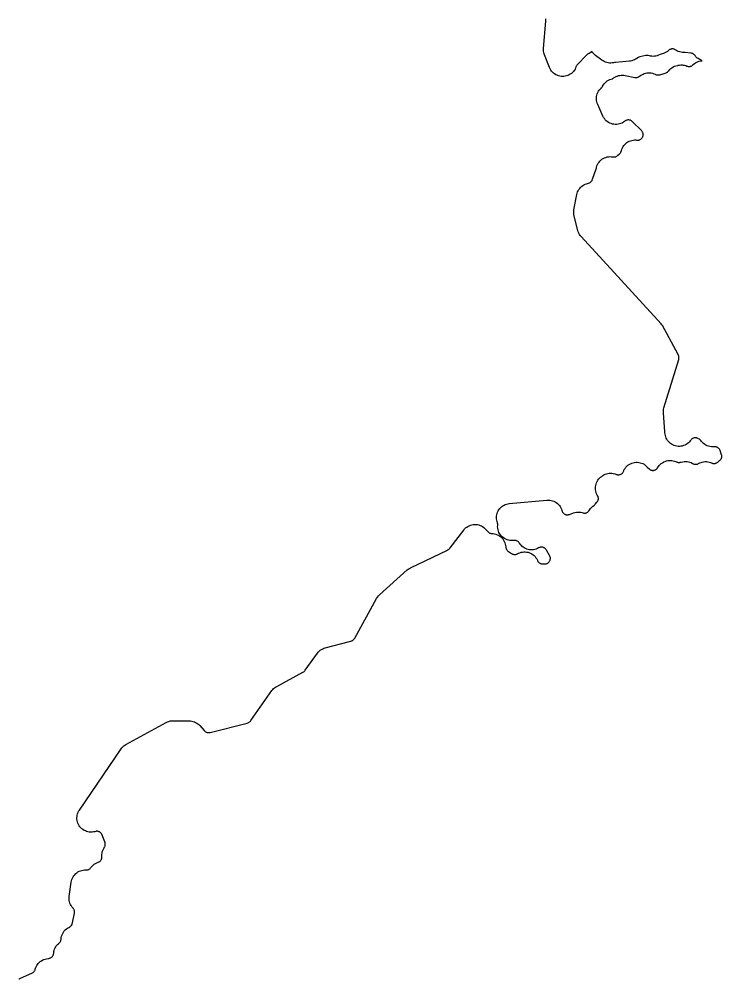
# Model space of a CAD drawing. Header units: metres. Extents: x 0 to 400, y 0 to 202.
# Drawn here: x 134.39 to 166.54, y 101.69 to 145.6 of the extents above; entities that cross this region are included whole.
import ezdxf

# ---------------------------------------------------------------- set-up
doc = ezdxf.new("R2010")
doc.units = ezdxf.units.M

msp = doc.modelspace()

# ---------------------------------------------------------------- linework, layer by layer
msp.add_lwpolyline([(134.372, 101.6906), (134.395, 101.6956), (134.42, 101.7026), (134.452, 101.7156), (134.965, 101.9496), (135.002, 101.9686), (135.024, 101.9826), (135.045, 101.9996), (135.06, 102.0146), (135.074, 102.0306), (135.09, 102.0536), (135.102, 102.0756), (135.112, 102.0976), (135.12, 102.1206), (135.123, 102.1306), (135.137, 102.1816), (135.161, 102.2396), (135.19, 102.2956), (135.224, 102.3486), (135.263, 102.3986), (135.307, 102.4436), (135.355, 102.4846), (135.407, 102.5206), (135.462, 102.5516), (135.52, 102.5766), (135.58, 102.5956), (135.642, 102.6096), (135.743, 102.6266), (135.782, 102.6356), (135.807, 102.6436), (135.83, 102.6546), (135.851, 102.6666), (135.87, 102.6806), (135.891, 102.6986), (135.908, 102.7176), (135.923, 102.7376), (135.938, 102.7616), (135.948, 102.7836), (135.955, 102.8046), (135.962, 102.8326), (135.967, 102.8636), (135.967, 102.8726), (135.975, 102.9326), (135.989, 102.9916), (136.009, 103.0486), (136.034, 103.1046), (136.064, 103.1576), (136.099, 103.2076), (136.138, 103.2536), (136.182, 103.2956), (136.206, 103.3156), (136.232, 103.3396), (136.249, 103.3576), (136.262, 103.3756), (136.274, 103.3956), (136.286, 103.4206), (136.294, 103.4416), (136.3, 103.4616), (136.304, 103.4896), (136.306, 103.5176), (136.314, 103.5826), (136.329, 103.6466), (136.351, 103.7096), (136.379, 103.7696), (136.412, 103.8266), (136.452, 103.8796), (136.496, 103.9276), (136.545, 103.9716), (136.599, 104.0106), (136.656, 104.0436), (136.701, 104.0666), (136.722, 104.0806), (136.743, 104.0966), (136.758, 104.1106), (136.775, 104.1316), (136.791, 104.1516), (136.8, 104.1686), (136.81, 104.1896), (136.819, 104.2146), (136.829, 104.2546), (136.914, 104.6866), (136.92, 104.7246), (136.921, 104.7486), (136.92, 104.7726), (136.916, 104.7996), (136.91, 104.8246), (136.903, 104.8446), (136.893, 104.8666), (136.879, 104.8896), (136.866, 104.9086), (136.838, 104.9396), (136.799, 104.9876), (136.764, 105.0396), (136.735, 105.0946), (136.711, 105.1516), (136.693, 105.2116), (136.681, 105.2726), (136.674, 105.3346), (136.673, 105.3966), (136.679, 105.4586), (136.767, 106.1096), (136.779, 106.1726), (136.797, 106.2346), (136.821, 106.2946), (136.851, 106.3516), (136.886, 106.4056), (136.927, 106.4556), (136.973, 106.5016), (137.023, 106.5426), (137.076, 106.5786), (137.133, 106.6086), (137.193, 106.6336), (137.255, 106.6516), (137.318, 106.6646), (137.382, 106.6696), (137.447, 106.6696), (137.451, 106.6696), (137.479, 106.6706), (137.506, 106.6736), (137.528, 106.6786), (137.552, 106.6876), (137.576, 106.6976), (137.596, 106.7096), (137.618, 106.7266), (137.636, 106.7426), (137.654, 106.7616), (137.679, 106.7946), (137.721, 106.8456), (137.768, 106.8916), (137.82, 106.9326), (137.875, 106.9676), (137.934, 106.9976), (137.995, 107.0206), (138.008, 107.0246), (138.032, 107.0356), (138.053, 107.0476), (138.071, 107.0596), (138.089, 107.0746), (138.107, 107.0936), (138.123, 107.1126), (138.135, 107.1316), (138.147, 107.1536), (138.156, 107.1776), (138.163, 107.2006), (138.168, 107.2236), (138.17, 107.2456), (138.17, 107.2906), (138.169, 107.3056), (138.17, 107.3716), (138.178, 107.4366), (138.192, 107.5006), (138.213, 107.5626), (138.239, 107.6226), (138.272, 107.6796), (138.275, 107.6846), (138.299, 107.7256), (138.309, 107.7466), (138.317, 107.7686), (138.325, 107.7956), (138.328, 107.8176), (138.329, 107.8406), (138.328, 107.8666), (138.326, 107.8886), (138.32, 107.9136), (138.307, 107.9526), (138.186, 108.2626), (138.168, 108.3026), (138.155, 108.3256), (138.14, 108.3456), (138.123, 108.3646), (138.106, 108.3806), (138.084, 108.3966), (138.06, 108.4116), (138.039, 108.4206), (138.013, 108.4296), (137.989, 108.4356), (137.966, 108.4386), (137.939, 108.4396), (137.915, 108.4386), (137.889, 108.4336), (137.847, 108.4226), (137.785, 108.4086), (137.723, 108.4016), (137.659, 108.3996), (137.597, 108.4046), (137.534, 108.4156), (137.474, 108.4326), (137.415, 108.4546), (137.358, 108.4836), (137.305, 108.5166), (137.255, 108.5556), (137.209, 108.5986), (137.168, 108.6466), (137.131, 108.6976), (137.1, 108.7526), (137.074, 108.8096), (137.054, 108.8696), (137.04, 108.9316), (137.031, 108.9936), (137.029, 109.0566), (137.033, 109.1196), (137.043, 109.1816), (137.059, 109.2426), (137.081, 109.3016), (137.109, 109.3586), (137.142, 109.4126), (139.05, 112.2116), (139.086, 112.2606), (139.128, 112.3056), (139.173, 112.3466), (139.222, 112.3836), (139.274, 112.4146), (141.111, 113.4196), (141.17, 113.4486), (141.232, 113.4716), (141.296, 113.4876), (141.361, 113.4966), (141.426, 113.4996), (142.169, 113.4946), (142.23, 113.4916), (142.289, 113.4826), (142.348, 113.4686), (142.405, 113.4486), (142.46, 113.4236), (142.513, 113.3936), (142.562, 113.3586), (142.608, 113.3196), (142.65, 113.2766), (142.847, 113.0536), (142.878, 113.0226), (142.899, 113.0056), (142.916, 112.9936), (142.939, 112.9806), (142.962, 112.9716), (142.986, 112.9646), (143.012, 112.9586), (143.035, 112.9566), (143.058, 112.9566), (143.085, 112.9596), (143.126, 112.9676), (144.823, 113.3936), (144.865, 113.4066), (144.887, 113.4166), (144.909, 113.4286), (144.93, 113.4426), (144.95, 113.4596), (144.968, 113.4786), (144.993, 113.5106), (145.953, 114.8756), (145.99, 114.9226), (146.03, 114.9666), (146.075, 115.0056), (146.123, 115.0416), (146.174, 115.0726), (147.372, 115.7216), (147.407, 115.7426), (147.424, 115.7546), (147.44, 115.7686), (147.456, 115.7866), (147.478, 115.8136), (148.036, 116.5866), (148.075, 116.6366), (148.12, 116.6816), (148.168, 116.7226), (148.221, 116.7586), (148.276, 116.7896), (148.335, 116.8146), (148.396, 116.8346), (149.566, 117.1436), (149.604, 117.1546), (149.627, 117.1656), (149.649, 117.1776), (149.672, 117.1936), (149.691, 117.2096), (149.707, 117.2266), (149.722, 117.2466), (149.743, 117.2816), (150.74, 119.0926), (150.779, 119.1536), (150.824, 119.2106), (150.876, 119.2626), (152.144, 120.3986), (152.191, 120.4366), (152.242, 120.4706), (152.296, 120.5006), (153.99, 121.3096), (154.022, 121.3276), (154.043, 121.3416), (154.063, 121.3576), (154.079, 121.3736), (154.105, 121.4036), (154.731, 122.2256), (154.772, 122.2746), (154.818, 122.3186), (154.868, 122.3586), (154.922, 122.3936), (154.979, 122.4236), (155.039, 122.4466), (155.101, 122.4646), (155.164, 122.4756), (155.228, 122.4806), (155.292, 122.4786), (155.356, 122.4716), (155.419, 122.4576), (155.48, 122.4366), (155.538, 122.4106), (155.594, 122.3796), (155.647, 122.3416), (155.695, 122.2996), (155.739, 122.2536), (155.759, 122.2296), (155.829, 122.1536), (155.858, 122.1256), (155.874, 122.1126), (155.895, 122.0986), (155.919, 122.0866), (155.94, 122.0776), (155.965, 122.0706), (155.987, 122.0656), (156.008, 122.0636), (156.073, 122.0606), (156.137, 122.0506), (156.2, 122.0346), (156.262, 122.0116), (156.32, 121.9836), (156.375, 121.9496), (156.427, 121.9096), (156.475, 121.8656), (156.517, 121.8166), (156.555, 121.7626), (156.587, 121.7066), (156.613, 121.6466), (156.633, 121.5846), (156.647, 121.5216), (156.655, 121.4566), (156.656, 121.4286), (156.66, 121.4086), (156.667, 121.3836), (156.675, 121.3606), (156.687, 121.3376), (156.701, 121.3156), (156.714, 121.2986), (156.73, 121.2806), (156.749, 121.2646), (156.782, 121.2406), (156.912, 121.1556), (156.948, 121.1356), (156.969, 121.1256), (156.993, 121.1176), (157.019, 121.1106), (157.04, 121.1076), (157.066, 121.1076), (157.091, 121.1086), (157.112, 121.1116), (157.138, 121.1196), (157.162, 121.1276), (157.177, 121.1346), (157.191, 121.1416), (157.208, 121.1506), (157.233, 121.1646), (157.293, 121.1886), (157.354, 121.2076), (157.417, 121.2196), (157.481, 121.2256), (157.546, 121.2256), (157.61, 121.2186), (157.672, 121.2056), (157.734, 121.1866), (157.793, 121.1616), (157.849, 121.1306), (157.902, 121.0946), (157.952, 121.0526), (157.996, 121.0066), (158.036, 120.9566), (158.071, 120.9026), (158.101, 120.8456), (158.114, 120.8146), (158.127, 120.7926), (158.142, 120.7716), (158.159, 120.7526), (158.175, 120.7366), (158.193, 120.7226), (158.216, 120.7086), (158.234, 120.6996), (158.257, 120.6906), (158.283, 120.6826), (158.305, 120.6786), (158.344, 120.6756), (158.419, 120.6726), (158.461, 120.6736), (158.484, 120.6756), (158.507, 120.6806), (158.534, 120.6886), (158.554, 120.6976), (158.573, 120.7076), (158.594, 120.7216), (158.614, 120.7386), (158.631, 120.7556), (158.646, 120.7736), (158.661, 120.7946), (158.672, 120.8156), (158.682, 120.8396), (158.688, 120.8606), (158.693, 120.8856), (158.696, 120.9086), (158.696, 120.9326), (158.694, 120.9606), (158.69, 120.9796), (158.683, 121.0036), (158.674, 121.0276), (158.656, 121.0616), (158.515, 121.3056), (158.492, 121.3406), (158.478, 121.3596), (158.462, 121.3766), (158.442, 121.3936), (158.423, 121.4066), (158.403, 121.4176), (158.38, 121.4276), (158.357, 121.4356), (158.335, 121.4406), (158.309, 121.4436), (158.285, 121.4446), (158.262, 121.4436), (158.236, 121.4386), (158.211, 121.4326), (158.191, 121.4246), (158.164, 121.4116), (158.157, 121.4076), (158.101, 121.3786), (158.043, 121.3546), (157.983, 121.3366), (157.921, 121.3256), (157.859, 121.3196), (157.796, 121.3196), (157.733, 121.3256), (157.672, 121.3376), (157.612, 121.3566), (157.554, 121.3796), (157.498, 121.4096), (157.446, 121.4436), (157.397, 121.4836), (157.352, 121.5276), (157.312, 121.5756), (157.277, 121.6276), (157.268, 121.6416), (157.255, 121.6586), (157.236, 121.6786), (157.216, 121.6956), (157.198, 121.7086), (157.176, 121.7216), (157.152, 121.7316), (157.125, 121.7406), (157.103, 121.7456), (157.079, 121.7486), (157.054, 121.7486), (157.013, 121.7456), (157.001, 121.7446), (156.973, 121.7406), (156.908, 121.7396), (156.843, 121.7456), (156.779, 121.7576), (156.716, 121.7766), (156.656, 121.8006), (156.599, 121.8316), (156.544, 121.8676), (156.494, 121.9086), (156.448, 121.9556), (156.407, 122.0056), (156.372, 122.0606), (156.342, 122.1186), (156.318, 122.1786), (156.3, 122.2416), (156.288, 122.3056), (156.283, 122.3706), (156.285, 122.4356), (156.286, 122.4456), (156.286, 122.4816), (156.285, 122.5056), (156.28, 122.5306), (156.274, 122.5516), (156.254, 122.6116), (156.239, 122.6736), (156.231, 122.7366), (156.229, 122.7996), (156.233, 122.8626), (156.243, 122.9246), (156.259, 122.9856), (156.282, 123.0456), (156.309, 123.1016), (156.342, 123.1556), (156.381, 123.2056), (156.423, 123.2526), (156.471, 123.2946), (156.522, 123.3316), (156.576, 123.3636), (156.634, 123.3906), (156.693, 123.4106), (156.755, 123.4256), (156.817, 123.4346), (158.537, 123.5936), (158.602, 123.5966), (158.667, 123.5926), (158.731, 123.5826), (158.793, 123.5666), (158.854, 123.5436), (158.912, 123.5146), (158.967, 123.4806), (159.018, 123.4406), (159.065, 123.3966), (159.108, 123.3476), (159.145, 123.2946), (159.177, 123.2376), (159.203, 123.1786), (159.223, 123.1166), (159.228, 123.0966), (159.238, 123.0716), (159.249, 123.0486), (159.262, 123.0276), (159.278, 123.0076), (159.292, 122.9926), (159.312, 122.9766), (159.334, 122.9606), (159.356, 122.9486), (159.38, 122.9386), (159.404, 122.9306), (159.426, 122.9256), (159.451, 122.9236), (159.48, 122.9226), (159.503, 122.9246), (159.526, 122.9296), (159.566, 122.9416), (159.758, 123.0096), (159.821, 123.0286), (159.887, 123.0406), (159.953, 123.0466), (160.02, 123.0446), (160.086, 123.0366), (160.151, 123.0216), (160.203, 123.0076), (160.227, 123.0026), (160.25, 123.0006), (160.277, 123.0016), (160.304, 123.0036), (160.325, 123.0086), (160.348, 123.0156), (160.369, 123.0246), (160.39, 123.0356), (160.412, 123.0496), (160.431, 123.0656), (160.448, 123.0826), (160.463, 123.1006), (160.477, 123.1216), (160.501, 123.1616), (160.538, 123.2126), (160.581, 123.2606), (160.627, 123.3036), (160.678, 123.3426), (160.691, 123.3506), (160.714, 123.3676), (160.736, 123.3866), (160.763, 123.4166), (160.827, 123.4936), (160.851, 123.5256), (160.863, 123.5456), (160.873, 123.5676), (160.882, 123.5916), (160.888, 123.6146), (160.893, 123.6416), (160.894, 123.6646), (160.893, 123.6866), (160.89, 123.7136), (160.885, 123.7346), (160.878, 123.7566), (160.867, 123.7806), (160.841, 123.8276), (160.812, 123.8846), (160.79, 123.9446), (160.773, 124.0076), (160.762, 124.0706), (160.758, 124.1346), (160.76, 124.1986), (160.769, 124.2626), (160.784, 124.3256), (160.805, 124.3866), (160.832, 124.4446), (160.864, 124.5006), (160.902, 124.5526), (160.945, 124.5996), (160.993, 124.6436), (161.044, 124.6816), (161.093, 124.7146), (161.147, 124.7476), (161.204, 124.7756), (161.264, 124.7966), (161.325, 124.8126), (161.387, 124.8216), (161.451, 124.8256), (161.514, 124.8226), (161.576, 124.8146), (161.638, 124.7996), (161.698, 124.7786), (161.721, 124.7686), (161.747, 124.7616), (161.773, 124.7556), (161.797, 124.7536), (161.819, 124.7536), (161.843, 124.7556), (161.869, 124.7616), (161.894, 124.7686), (161.916, 124.7776), (161.936, 124.7876), (161.956, 124.8016), (161.977, 124.8186), (161.992, 124.8336), (162.008, 124.8526), (162.022, 124.8736), (162.035, 124.8966), (162.051, 124.9336), (162.08, 124.9926), (162.114, 125.0476), (162.154, 125.0986), (162.198, 125.1466), (162.248, 125.1886), (162.301, 125.2256), (162.358, 125.2576), (162.417, 125.2836), (162.479, 125.3036), (162.543, 125.3176), (162.607, 125.3246), (162.672, 125.3246), (162.737, 125.3196), (162.801, 125.3066), (162.863, 125.2876), (162.923, 125.2636), (162.981, 125.2326), (163.035, 125.1956), (163.085, 125.1546), (163.13, 125.1086), (163.145, 125.0916), (163.195, 125.0396), (163.226, 125.0116), (163.247, 124.9956), (163.269, 124.9816), (163.288, 124.9726), (163.312, 124.9636), (163.338, 124.9576), (163.36, 124.9536), (163.388, 124.9526), (163.412, 124.9536), (163.436, 124.9566), (163.459, 124.9626), (163.486, 124.9726), (163.507, 124.9826), (163.528, 124.9946), (163.547, 125.0096), (163.567, 125.0286), (163.586, 125.0486), (163.596, 125.0616), (163.603, 125.0756), (163.637, 125.1296), (163.677, 125.1806), (163.721, 125.2266), (163.77, 125.2686), (163.822, 125.3056), (163.878, 125.3376), (163.888, 125.3426), (163.946, 125.3676), (164.005, 125.3876), (164.067, 125.4006), (164.129, 125.4086), (164.192, 125.4106), (164.255, 125.4056), (164.317, 125.3956), (164.377, 125.3796), (164.436, 125.3566), (164.459, 125.3456), (164.494, 125.3316), (164.52, 125.3236), (164.545, 125.3186), (164.571, 125.3156), (164.593, 125.3156), (164.619, 125.3186), (164.642, 125.3226), (164.685, 125.3366), (164.75, 125.3526), (164.817, 125.3626), (164.884, 125.3656), (164.952, 125.3616), (165.018, 125.3506), (165.083, 125.3326), (165.146, 125.3076), (165.206, 125.2766), (165.234, 125.2606), (165.253, 125.2516), (165.277, 125.2436), (165.303, 125.2376), (165.326, 125.2336), (165.351, 125.2336), (165.376, 125.2346), (165.397, 125.2376), (165.422, 125.2446), (165.448, 125.2546), (165.475, 125.2676), (165.476, 125.2686), (165.532, 125.2966), (165.589, 125.3206), (165.649, 125.3376), (165.71, 125.3496), (165.772, 125.3556), (165.834, 125.3556), (165.896, 125.3496), (165.957, 125.3376), (166.017, 125.3206), (166.075, 125.2966), (166.086, 125.2916), (166.11, 125.2826), (166.135, 125.2766), (166.162, 125.2726), (166.186, 125.2716), (166.209, 125.2726), (166.232, 125.2756), (166.257, 125.2816), (166.279, 125.2896), (166.301, 125.2996), (166.323, 125.3126), (166.354, 125.3346), (166.435, 125.3996), (166.466, 125.4266), (166.483, 125.4446), (166.498, 125.4646), (166.51, 125.4836), (166.52, 125.5046), (166.53, 125.5296), (166.536, 125.5516), (166.54, 125.5756), (166.541, 125.6006), (166.54, 125.6256), (166.537, 125.6496), (166.532, 125.6726), (166.518, 125.7126), (166.46, 125.8616), (166.445, 125.8956), (166.431, 125.9196), (166.417, 125.9396), (166.403, 125.9566), (166.385, 125.9736), (166.366, 125.9896), (166.349, 126.0006), (166.324, 126.0126), (166.301, 126.0226), (166.28, 126.0286), (166.255, 126.0336), (166.233, 126.0356), (166.209, 126.0356), (166.191, 126.0336), (166.127, 126.0306), (166.062, 126.0336), (165.997, 126.0436), (165.935, 126.0596), (165.874, 126.0826), (165.815, 126.1106), (165.76, 126.1446), (165.708, 126.1846), (165.661, 126.2286), (165.618, 126.2776), (165.583, 126.3216), (165.568, 126.3376), (165.552, 126.3516), (165.515, 126.3766), (165.479, 126.3996), (165.441, 126.4206), (165.42, 126.4296), (165.397, 126.4376), (165.369, 126.4436), (165.348, 126.4456), (165.323, 126.4456), (165.294, 126.4426), (165.271, 126.4386), (165.248, 126.4316), (165.227, 126.4226), (165.202, 126.4096), (165.181, 126.3956), (165.161, 126.3786), (165.143, 126.3596), (165.124, 126.3366), (165.099, 126.3016), (165.058, 126.2536), (165.012, 126.2096), (164.962, 126.1706), (164.909, 126.1366), (164.852, 126.1086), (164.793, 126.0856), (164.733, 126.0686), (164.67, 126.0576), (164.607, 126.0526), (164.544, 126.0546), (164.481, 126.0616), (164.42, 126.0756), (164.36, 126.0946), (164.302, 126.1196), (164.246, 126.1506), (164.194, 126.1866), (164.146, 126.2276), (164.102, 126.2726), (164.063, 126.3226), (164.029, 126.3756), (164, 126.4316), (163.976, 126.4906), (163.959, 126.5506), (163.947, 126.6126), (163.941, 126.6756), (163.939, 126.7396), (163.868, 127.5756), (163.866, 127.6376), (163.87, 127.6986), (163.879, 127.7596), (163.894, 127.8186), (164.567, 130.0316), (164.577, 130.0716), (164.58, 130.0946), (164.581, 130.1186), (164.58, 130.1456), (164.576, 130.1726), (164.57, 130.1946), (164.562, 130.2156), (164.544, 130.2536), (163.822, 131.5766), (163.794, 131.6206), (163.763, 131.6596), (160.106, 135.6506), (160.066, 135.6996), (160.03, 135.7516), (160, 135.8076), (159.975, 135.8656), (159.957, 135.9266), (159.786, 136.5886), (159.772, 136.6576), (159.765, 136.7286), (159.767, 136.7996), (159.776, 136.8696), (159.907, 137.5716), (159.922, 137.6326), (159.942, 137.6926), (159.968, 137.7506), (160, 137.8056), (160.037, 137.8566), (160.079, 137.9036), (160.125, 137.9476), (160.176, 137.9856), (160.229, 138.0186), (160.286, 138.0466), (160.345, 138.0696), (160.447, 138.1026), (160.489, 138.1186), (160.515, 138.1316), (160.532, 138.1426), (160.554, 138.1606), (160.575, 138.1806), (160.589, 138.1976), (160.603, 138.2186), (160.615, 138.2436), (160.631, 138.2826), (160.787, 138.7476), (160.799, 138.7876), (160.808, 138.8306), (160.828, 138.8906), (160.853, 138.9496), (160.884, 139.0046), (160.921, 139.0576), (160.962, 139.1056), (161.008, 139.1496), (161.058, 139.1896), (161.112, 139.2236), (161.168, 139.2526), (161.228, 139.2756), (161.289, 139.2936), (161.352, 139.3046), (161.415, 139.3096), (161.479, 139.3076), (161.542, 139.3006), (161.553, 139.2986), (161.586, 139.2946), (161.611, 139.2936), (161.637, 139.2956), (161.665, 139.3006), (161.687, 139.3076), (161.712, 139.3176), (161.734, 139.3286), (161.756, 139.3436), (161.789, 139.3706), (161.856, 139.4336), (161.886, 139.4636), (161.903, 139.4846), (161.915, 139.5046), (161.927, 139.5276), (161.936, 139.5496), (161.947, 139.5926), (161.967, 139.6526), (161.992, 139.7106), (162.022, 139.7666), (162.058, 139.8176), (162.099, 139.8666), (162.144, 139.9106), (162.193, 139.9496), (162.246, 139.9836), (162.302, 140.0136), (162.36, 140.0366), (162.421, 140.0546), (162.483, 140.0666), (162.546, 140.0716), (162.609, 140.0716), (162.637, 140.0686), (162.69, 140.0646), (162.713, 140.0656), (162.74, 140.0686), (162.762, 140.0736), (162.785, 140.0816), (162.807, 140.0916), (162.831, 140.1056), (162.853, 140.1206), (162.87, 140.1356), (162.884, 140.1516), (162.901, 140.1746), (162.916, 140.1976), (162.926, 140.2196), (162.934, 140.2406), (162.94, 140.2626), (162.944, 140.2896), (162.945, 140.3166), (162.944, 140.3396), (162.941, 140.3636), (162.934, 140.3876), (162.925, 140.4136), (162.916, 140.4326), (162.903, 140.4556), (162.886, 140.4766), (162.859, 140.5066), (162.456, 140.9056), (162.425, 140.9326), (162.405, 140.9476), (162.383, 140.9606), (162.358, 140.9716), (162.339, 140.9786), (162.314, 140.9846), (162.286, 140.9876), (162.262, 140.9886), (162.237, 140.9876), (162.214, 140.9836), (162.189, 140.9766), (162.164, 140.9666), (162.144, 140.9566), (162.124, 140.9436), (162.091, 140.9176), (162.037, 140.8806), (161.981, 140.8486), (161.921, 140.8226), (161.859, 140.8036), (161.795, 140.7896), (161.73, 140.7826), (161.665, 140.7826), (161.6, 140.7886), (161.536, 140.8006), (161.474, 140.8196), (161.414, 140.8446), (161.356, 140.8756), (161.302, 140.9126), (161.253, 140.9546), (161.207, 141.0006), (161.166, 141.0516), (161.131, 141.1066), (161.102, 141.1646), (160.862, 141.7006), (160.839, 141.7586), (160.822, 141.8186), (160.811, 141.8806), (160.805, 141.9426), (160.806, 142.0046), (160.813, 142.0666), (160.826, 142.1276), (160.844, 142.1876), (160.868, 142.2446), (160.898, 142.2996), (160.933, 142.3516), (160.972, 142.3996), (161.016, 142.4446), (161.024, 142.4516), (161.053, 142.4806), (161.068, 142.4996), (161.079, 142.5176), (161.084, 142.5286), (161.117, 142.5866), (161.156, 142.6406), (161.2, 142.6906), (161.249, 142.7356), (161.302, 142.7756), (161.359, 142.8106), (161.419, 142.8386), (161.482, 142.8606), (161.534, 142.8756), (161.557, 142.8856), (161.576, 142.8946), (161.599, 142.9096), (161.619, 142.9236), (161.649, 142.9436), (161.702, 142.9736), (161.758, 142.9976), (161.815, 143.0166), (161.874, 143.0296), (161.934, 143.0376), (161.995, 143.0396), (162.055, 143.0366), (162.115, 143.0266), (162.555, 142.9386), (162.596, 142.9326), (162.619, 142.9316), (162.642, 142.9326), (162.668, 142.9366), (162.692, 142.9416), (162.714, 142.9496), (162.734, 142.9586), (162.755, 142.9706), (162.775, 142.9846), (162.825, 143.0246), (162.878, 143.0596), (162.935, 143.0886), (162.994, 143.1116), (163.055, 143.1296), (163.117, 143.1406), (163.181, 143.1466), (163.244, 143.1456), (163.307, 143.1386), (163.369, 143.1246), (163.43, 143.1056), (163.488, 143.0806), (163.512, 143.0686), (163.541, 143.0586), (163.564, 143.0516), (163.586, 143.0486), (163.612, 143.0466), (163.635, 143.0476), (163.661, 143.0506), (163.701, 143.0596), (163.952, 143.1316), (163.988, 143.1446), (164.013, 143.1556), (164.034, 143.1676), (164.054, 143.1826), (164.074, 143.1986), (164.088, 143.2136), (164.112, 143.2436), (164.156, 143.2946), (164.205, 143.3406), (164.259, 143.3806), (164.316, 143.4156), (164.377, 143.4446), (164.441, 143.4666), (164.506, 143.4826), (164.523, 143.4856), (164.541, 143.4896), (164.6, 143.5006), (164.659, 143.5056), (164.72, 143.5056), (164.779, 143.5006), (164.838, 143.4896), (164.896, 143.4726), (164.943, 143.4536), (164.952, 143.4506), (164.974, 143.4436), (164.997, 143.4386), (165.02, 143.4356), (165.041, 143.4356), (165.069, 143.4376), (165.097, 143.4416), (165.114, 143.4466), (165.138, 143.4556), (165.164, 143.4686), (165.183, 143.4806), (165.204, 143.4966), (165.237, 143.5276), (165.286, 143.5686), (165.338, 143.6046), (165.394, 143.6346), (165.452, 143.6596), (165.512, 143.6786), (165.574, 143.6926), (165.637, 143.6996), (165.648, 143.6996), (165.619, 143.7086), (165.56, 143.7336), (165.505, 143.7626), (165.452, 143.7986), (165.403, 143.8386), (165.358, 143.8826), (165.318, 143.9316), (165.305, 143.9496), (165.287, 143.9686), (165.266, 143.9886), (165.248, 144.0026), (165.23, 144.0136), (165.209, 144.0236), (165.184, 144.0326), (165.158, 144.0396), (165.122, 144.0456), (164.86, 144.0756), (164.816, 144.0786), (164.81, 144.0786), (164.743, 144.0806), (164.677, 144.0886), (164.613, 144.1036), (164.55, 144.1256), (164.49, 144.1536), (164.433, 144.1876), (164.411, 144.2016), (164.387, 144.2146), (164.363, 144.2246), (164.343, 144.2306), (164.322, 144.2356), (164.295, 144.2376), (164.269, 144.2386), (164.246, 144.2366), (164.224, 144.2326), (164.201, 144.2256), (164.176, 144.2156), (164.156, 144.2056), (164.133, 144.1916), (164.112, 144.1746), (164.101, 144.1646), (164.05, 144.1216), (163.996, 144.0846), (163.939, 144.0526), (163.878, 144.0266), (163.815, 144.0076), (163.769, 143.9956), (163.727, 143.9806), (163.647, 143.9486), (163.587, 143.9266), (163.525, 143.9116), (163.462, 143.9026), (163.399, 143.8996), (163.335, 143.9026), (163.272, 143.9126), (163.236, 143.9216), (163.178, 143.9356), (163.154, 143.9396), (163.134, 143.9396), (163.106, 143.9376), (163.064, 143.9316), (162.782, 143.8706), (162.744, 143.8606), (162.718, 143.8506), (162.694, 143.8386), (162.673, 143.8256), (162.645, 143.8056), (162.595, 143.7716), (162.542, 143.7426), (162.487, 143.7176), (162.429, 143.6996), (162.37, 143.6856), (162.31, 143.6776), (161.674, 143.6246), (161.632, 143.6186), (161.592, 143.6096), (161.531, 143.5986), (161.468, 143.5926), (161.405, 143.5936), (161.343, 143.6006), (161.281, 143.6136), (161.221, 143.6326), (161.163, 143.6576), (161.108, 143.6876), (161.056, 143.7226), (160.761, 143.9446), (160.712, 143.9856), (160.668, 144.0306), (160.628, 144.0806), (160.597, 144.1276), (160.57, 144.1036), (160.519, 144.0666), (160.464, 144.0346), (160.421, 144.0116), (160.399, 143.9976), (160.383, 143.9856), (160.352, 143.9556), (159.936, 143.5216), (159.91, 143.4906), (159.895, 143.4696), (159.883, 143.4486), (159.874, 143.4286), (159.874, 143.4276), (159.851, 143.3676), (159.823, 143.3106), (159.789, 143.2576), (159.751, 143.2066), (159.707, 143.1606), (159.659, 143.1186), (159.608, 143.0816), (159.553, 143.0506), (159.495, 143.0236), (159.435, 143.0036), (159.373, 142.9896), (159.31, 142.9806), (159.247, 142.9786), (159.184, 142.9826), (159.121, 142.9926), (159.06, 143.0096), (159, 143.0316), (158.943, 143.0596), (158.889, 143.0926), (158.839, 143.1316), (158.793, 143.1746), (158.751, 143.2226), (158.713, 143.2736), (158.682, 143.3286), (158.655, 143.3866), (158.425, 143.9626), (158.406, 144.0186), (158.391, 144.0766), (158.382, 144.1356), (158.379, 144.1956), (158.381, 144.2556), (158.484, 145.5116), (158.485, 145.5516), (158.484, 145.5736), (158.481, 145.5956), (158.474, 145.6196)])

doc.saveas('drawing.dxf')
